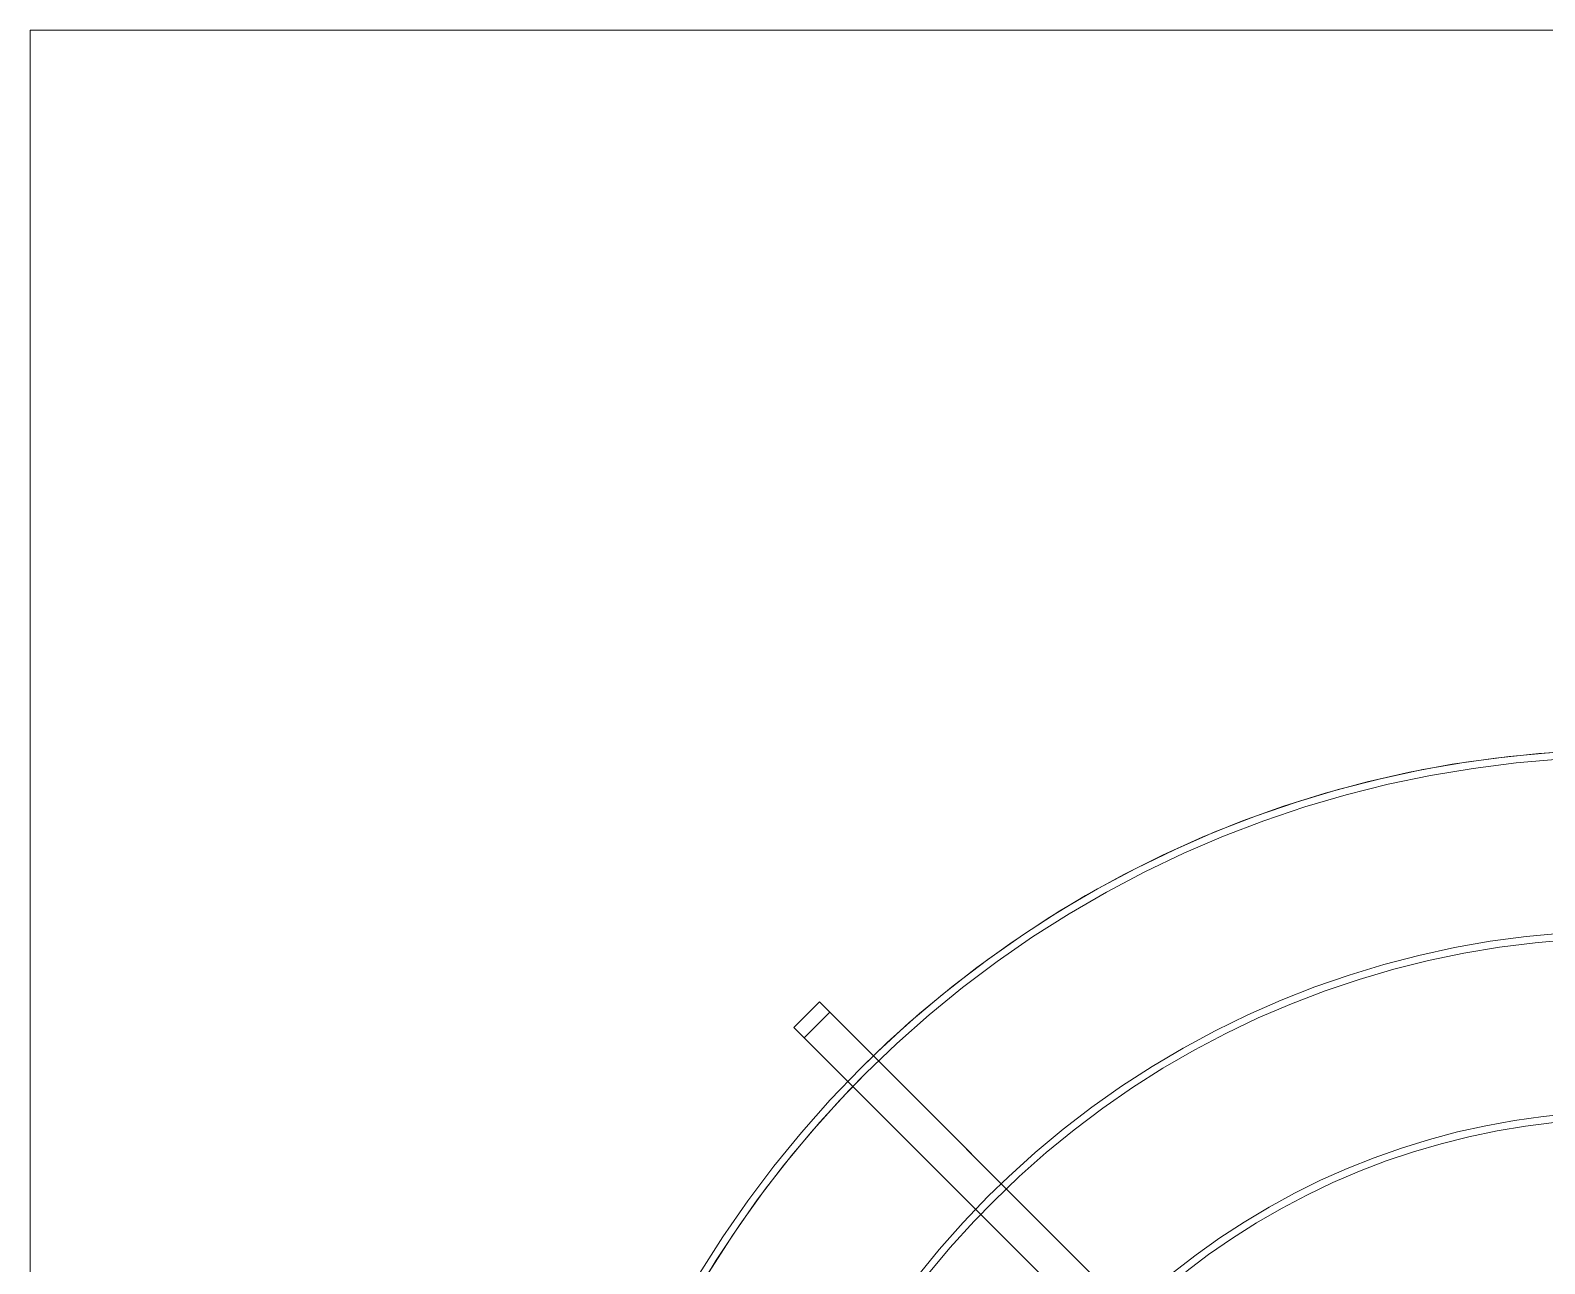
# Model space of a CAD drawing. Header units: millimetres. Extents: x -22227 to 20164, y 15335 to 61747.
# Drawn here: x -6715.9 to -6296.9, y 61405.8 to 61746.9 of the extents above; entities that cross this region are included whole.
import ezdxf

# ---------------------------------------------------------------- set-up
doc = ezdxf.new("R2010")
doc.units = ezdxf.units.MM
doc.layers.add('M-EQPM', color=7, linetype='Continuous', lineweight=5)

# ---------------------------------------------------------------- blocks, each defined once
blk = doc.blocks.new('DanNong_VRV - OD-A-1-1235631-MẶT BẰNG BỐ TRÍ THIẾT BỊ')
at = {"layer": 'M-EQPM'}
for p, q in [((-885, -311.78), (-885, 688.22)), ((-885, 688.22), (655, 688.22)), ((-885, 688.22), (655, 688.22)), ((-885, -311.78), (-885, 688.22)), ((-876.43, 688.22), (655, 688.22)), ((-858.88, 688.22), (-865.88, 688.22)), ((-858.88, 688.22), (-865.88, 688.22)), ((-858.88, 688.22), (-865.88, 688.22)), ((-858.88, 688.22), (-865.88, 688.22)), ((-857.88, 688.22), (-863.88, 688.22)), ((-857.88, 688.22), (-863.88, 688.22)), ((-846.87, 688.22), (616.87, 688.22)), ((-846.87, 688.22), (585, 688.22)), ((616.87, 688.22), (-846.87, 688.22)), ((616.87, 688.22), (-846.87, 688.22)), ((616.87, 688.22), (-846.87, 688.22)), ((616.87, 688.22), (-846.87, 688.22)), ((616.87, 688.22), (-846.87, 688.22)), ((616.87, 688.22), (-846.87, 688.22)), ((616.87, 688.22), (-846.87, 688.22)), ((616.87, 688.22), (-846.87, 688.22)), ((616.87, 688.22), (-846.87, 688.22)), ((616.87, 688.22), (-846.87, 688.22)), ((-688.5, 688.22), (515.5, 688.22)), ((-885, 645.22), (-885, 617.39)), ((-885, 645.22), (-885, 617.39)), ((-885, 633.52), (-885, 624.52)), ((-885, 633.52), (-885, 624.52)), ((-885, 626.52), (-885, 617.52)), ((-885, 626.52), (-885, 617.52)), ((-885, 616.52), (-885, 622.23)), ((-885, -273.58), (-885, 616.52)), ((-885, 38.44), (-885, 616.52)), ((-673.72, 412.38), (-666.65, 419.45)), ((-666.65, 419.45), (-673.72, 412.38)), ((-666.65, 419.45), (-474.32, 227.11)), ((-663.82, 416.62), (-666.65, 419.45)), ((-663.82, 416.62), (-670.9, 409.55)), ((-663.82, 416.62), (-670.9, 409.55)), ((-474.32, 227.11), (-663.82, 416.62)), ((-673.72, 412.38), (-670.9, 409.55)), ((-481.39, 220.04), (-673.72, 412.38)), ((-670.9, 409.55), (-481.39, 220.04))]:
    blk.add_line(p, q, dxfattribs=at)
at = {"layer": 'M-EQPM', "flags": 128}
for points in [[(-455.68, 488.93), (-467.7, 488.17), (-479.67, 486.92), (-491.59, 485.19), (-503.42, 482.99), (-515.16, 480.32), (-526.78, 477.18), (-538.27, 473.58), (-549.61, 469.52), (-560.77, 465.01), (-571.74, 460.06), (-582.51, 454.68), (-593.05, 448.87), (-603.36, 442.64), (-613.4, 436), (-623.17, 428.97), (-632.66, 421.55), (-641.83, 413.76), (-650.69, 405.61), (-655.34, 401.06)], [(-455.68, 488.93), (-467.7, 488.17), (-479.67, 486.92), (-491.59, 485.19), (-503.42, 482.99), (-515.16, 480.32), (-526.78, 477.18), (-538.27, 473.58), (-549.61, 469.52), (-560.77, 465.01), (-571.74, 460.06), (-582.51, 454.68), (-593.05, 448.87), (-603.36, 442.64), (-613.4, 436), (-623.17, 428.97), (-632.66, 421.55), (-641.83, 413.76), (-650.69, 405.61), (-655.34, 401.06)], [(-463.92, 488.46), (-475.91, 487.36), (-487.84, 485.79), (-499.71, 483.74), (-511.48, 481.21), (-523.14, 478.22), (-534.67, 474.76), (-546.06, 470.85), (-557.27, 466.48), (-568.31, 461.67), (-579.14, 456.42), (-589.76, 450.74), (-600.14, 444.64), (-610.27, 438.13), (-620.13, 431.22), (-629.7, 423.93), (-638.98, 416.25), (-647.94, 408.21), (-655.34, 401.06)], [(-653.92, 399.65), (-645.3, 407.93), (-636.35, 415.87), (-627.09, 423.44), (-617.54, 430.63), (-607.71, 437.44), (-597.61, 443.84), (-587.26, 449.84), (-576.68, 455.42), (-565.89, 460.57), (-554.9, 465.29), (-543.73, 469.56), (-532.4, 473.39), (-520.93, 476.75), (-509.32, 479.66), (-497.62, 482.1), (-485.82, 484.07), (-473.96, 485.56), (-462.04, 486.58)], [(-653.92, 399.65), (-645.3, 407.93), (-636.35, 415.87), (-627.09, 423.44), (-617.54, 430.63), (-607.71, 437.44), (-597.61, 443.84), (-587.26, 449.84), (-576.68, 455.42), (-565.89, 460.57), (-554.9, 465.29), (-543.73, 469.56), (-532.4, 473.39), (-520.93, 476.75), (-509.32, 479.66), (-497.62, 482.1), (-485.82, 484.07), (-473.96, 485.56), (-462.04, 486.58)], [(-653.92, 399.65), (-645.3, 407.93), (-636.35, 415.87), (-627.09, 423.44), (-617.54, 430.63), (-607.71, 437.44), (-597.61, 443.84), (-587.26, 449.84), (-576.68, 455.42), (-565.89, 460.57), (-554.9, 465.29), (-543.73, 469.56), (-532.4, 473.39), (-520.93, 476.75), (-509.32, 479.66), (-497.62, 482.1), (-485.82, 484.07), (-473.96, 485.56), (-462.04, 486.58)], [(-461.19, 438.53), (-471.18, 437.58), (-481.13, 436.23), (-491.02, 434.49), (-500.83, 432.35), (-510.54, 429.82), (-520.15, 426.91), (-529.63, 423.61), (-538.98, 419.94), (-548.17, 415.9), (-557.19, 411.49), (-566.02, 406.72), (-574.66, 401.61), (-583.09, 396.15), (-591.29, 390.37), (-599.26, 384.25), (-606.97, 377.83), (-614.42, 371.1), (-619.98, 365.71)], [(-618.57, 364.29), (-611.39, 371.19), (-603.94, 377.8), (-596.23, 384.1), (-588.27, 390.09), (-580.08, 395.76), (-571.67, 401.1), (-563.05, 406.09), (-554.25, 410.74), (-545.26, 415.03), (-536.11, 418.96), (-526.8, 422.52), (-517.37, 425.7), (-507.81, 428.5), (-498.15, 430.92), (-488.4, 432.96), (-478.58, 434.6), (-468.7, 435.84), (-458.77, 436.69)], [(-655.34, 401.06), (-663.68, 392.38), (-671.67, 383.37), (-679.29, 374.05), (-686.53, 364.43), (-693.38, 354.53), (-699.83, 344.37)], [(-655.34, 401.06), (-663.68, 392.38), (-671.67, 383.37), (-679.29, 374.05), (-686.53, 364.43), (-693.38, 354.53), (-699.83, 344.37)], [(-655.34, 401.06), (-663.68, 392.38), (-671.67, 383.37), (-679.29, 374.05), (-686.53, 364.43), (-693.38, 354.53), (-699.83, 344.37)], [(-701.41, 337.78), (-695.22, 348.01), (-688.63, 357.99), (-681.65, 367.7), (-674.28, 377.12), (-666.54, 386.23), (-658.44, 395.03), (-653.92, 399.65)], [(-701.41, 337.78), (-695.22, 348.01), (-688.63, 357.99), (-681.65, 367.7), (-674.28, 377.12), (-666.54, 386.23), (-658.44, 395.03), (-653.92, 399.65)], [(-697.2, 344.84), (-690.73, 354.9), (-683.87, 364.7), (-676.62, 374.21), (-668.99, 383.42), (-661, 392.32), (-653.92, 399.65)], [(-458.46, 388.59), (-466.46, 387.79), (-474.42, 386.67), (-482.33, 385.24), (-490.18, 383.49), (-497.95, 381.42), (-505.63, 379.05), (-513.21, 376.37), (-520.68, 373.4), (-528.02, 370.12), (-535.22, 366.56), (-542.28, 362.71), (-549.18, 358.58), (-555.91, 354.17), (-562.45, 349.51), (-568.81, 344.58)], [(-565.36, 344.77), (-559, 349.56), (-552.45, 354.09), (-545.73, 358.35), (-538.85, 362.34), (-531.81, 366.06), (-524.62, 369.49), (-517.31, 372.63), (-509.88, 375.47), (-502.33, 378.01), (-494.7, 380.26), (-486.98, 382.19), (-479.18, 383.81), (-471.33, 385.12), (-463.44, 386.12)], [(-619.98, 365.71), (-626.94, 358.47), (-633.6, 350.96), (-639.95, 343.18)], [(-636.95, 343.76), (-630.57, 351.41), (-623.89, 358.8), (-618.57, 364.29)]]:
    blk.add_lwpolyline(points, dxfattribs=at)
blk = doc.blocks.new('DanNong_VRV - OD-A-1-V165-MẶT BẰNG BỐ TRÍ THIẾT BỊ')
at = {"layer": 'M-EQPM'}
for p, q in [((-885, -311.78), (-885, 688.22)), ((-885, 688.22), (655, 688.22)), ((-885, 688.22), (655, 688.22)), ((-885, -311.78), (-885, 688.22)), ((-876.43, 688.22), (655, 688.22)), ((-858.88, 688.22), (-865.88, 688.22)), ((-858.88, 688.22), (-865.88, 688.22)), ((-858.88, 688.22), (-865.88, 688.22)), ((-858.88, 688.22), (-865.88, 688.22)), ((-857.88, 688.22), (-863.88, 688.22)), ((-857.88, 688.22), (-863.88, 688.22)), ((-846.87, 688.22), (616.87, 688.22)), ((-846.87, 688.22), (585, 688.22)), ((616.87, 688.22), (-846.87, 688.22)), ((616.87, 688.22), (-846.87, 688.22)), ((616.87, 688.22), (-846.87, 688.22)), ((616.87, 688.22), (-846.87, 688.22)), ((616.87, 688.22), (-846.87, 688.22)), ((616.87, 688.22), (-846.87, 688.22)), ((616.87, 688.22), (-846.87, 688.22)), ((616.87, 688.22), (-846.87, 688.22)), ((616.87, 688.22), (-846.87, 688.22)), ((616.87, 688.22), (-846.87, 688.22)), ((-688.5, 688.22), (515.5, 688.22)), ((-885, 645.22), (-885, 617.39)), ((-885, 645.22), (-885, 617.39)), ((-885, 633.52), (-885, 624.52)), ((-885, 633.52), (-885, 624.52)), ((-885, 626.52), (-885, 617.52)), ((-885, 626.52), (-885, 617.52)), ((-885, 616.52), (-885, 622.23)), ((-885, -273.58), (-885, 616.52)), ((-885, 38.44), (-885, 616.52)), ((-673.72, 412.38), (-666.65, 419.45)), ((-666.65, 419.45), (-673.72, 412.38)), ((-666.65, 419.45), (-474.32, 227.11)), ((-663.82, 416.62), (-666.65, 419.45)), ((-663.82, 416.62), (-670.9, 409.55)), ((-663.82, 416.62), (-670.9, 409.55)), ((-474.32, 227.11), (-663.82, 416.62)), ((-673.72, 412.38), (-670.9, 409.55)), ((-481.39, 220.04), (-673.72, 412.38)), ((-670.9, 409.55), (-481.39, 220.04))]:
    blk.add_line(p, q, dxfattribs=at)
at = {"layer": 'M-EQPM', "flags": 128}
for points in [[(-455.68, 488.93), (-467.7, 488.17), (-479.67, 486.92), (-491.59, 485.19), (-503.42, 482.99), (-515.16, 480.32), (-526.78, 477.18), (-538.27, 473.58), (-549.61, 469.52), (-560.77, 465.01), (-571.74, 460.06), (-582.51, 454.68), (-593.05, 448.87), (-603.36, 442.64), (-613.4, 436), (-623.17, 428.97), (-632.66, 421.55), (-641.83, 413.76), (-650.69, 405.61), (-655.34, 401.06)], [(-455.68, 488.93), (-467.7, 488.17), (-479.67, 486.92), (-491.59, 485.19), (-503.42, 482.99), (-515.16, 480.32), (-526.78, 477.18), (-538.27, 473.58), (-549.61, 469.52), (-560.77, 465.01), (-571.74, 460.06), (-582.51, 454.68), (-593.05, 448.87), (-603.36, 442.64), (-613.4, 436), (-623.17, 428.97), (-632.66, 421.55), (-641.83, 413.76), (-650.69, 405.61), (-655.34, 401.06)], [(-463.92, 488.46), (-475.91, 487.36), (-487.84, 485.79), (-499.71, 483.74), (-511.48, 481.21), (-523.14, 478.22), (-534.67, 474.76), (-546.06, 470.85), (-557.27, 466.48), (-568.31, 461.67), (-579.14, 456.42), (-589.76, 450.74), (-600.14, 444.64), (-610.27, 438.13), (-620.13, 431.22), (-629.7, 423.93), (-638.98, 416.25), (-647.94, 408.21), (-655.34, 401.06)], [(-653.92, 399.65), (-645.3, 407.93), (-636.35, 415.87), (-627.09, 423.44), (-617.54, 430.63), (-607.71, 437.44), (-597.61, 443.84), (-587.26, 449.84), (-576.68, 455.42), (-565.89, 460.57), (-554.9, 465.29), (-543.73, 469.56), (-532.4, 473.39), (-520.93, 476.75), (-509.32, 479.66), (-497.62, 482.1), (-485.82, 484.07), (-473.96, 485.56), (-462.04, 486.58)], [(-653.92, 399.65), (-645.3, 407.93), (-636.35, 415.87), (-627.09, 423.44), (-617.54, 430.63), (-607.71, 437.44), (-597.61, 443.84), (-587.26, 449.84), (-576.68, 455.42), (-565.89, 460.57), (-554.9, 465.29), (-543.73, 469.56), (-532.4, 473.39), (-520.93, 476.75), (-509.32, 479.66), (-497.62, 482.1), (-485.82, 484.07), (-473.96, 485.56), (-462.04, 486.58)], [(-653.92, 399.65), (-645.3, 407.93), (-636.35, 415.87), (-627.09, 423.44), (-617.54, 430.63), (-607.71, 437.44), (-597.61, 443.84), (-587.26, 449.84), (-576.68, 455.42), (-565.89, 460.57), (-554.9, 465.29), (-543.73, 469.56), (-532.4, 473.39), (-520.93, 476.75), (-509.32, 479.66), (-497.62, 482.1), (-485.82, 484.07), (-473.96, 485.56), (-462.04, 486.58)], [(-461.19, 438.53), (-471.18, 437.58), (-481.13, 436.23), (-491.02, 434.49), (-500.83, 432.35), (-510.54, 429.82), (-520.15, 426.91), (-529.63, 423.61), (-538.98, 419.94), (-548.17, 415.9), (-557.19, 411.49), (-566.02, 406.72), (-574.66, 401.61), (-583.09, 396.15), (-591.29, 390.37), (-599.26, 384.25), (-606.97, 377.83), (-614.42, 371.1), (-619.98, 365.71)], [(-618.57, 364.29), (-611.39, 371.19), (-603.94, 377.8), (-596.23, 384.1), (-588.27, 390.09), (-580.08, 395.76), (-571.67, 401.1), (-563.05, 406.09), (-554.25, 410.74), (-545.26, 415.03), (-536.11, 418.96), (-526.8, 422.52), (-517.37, 425.7), (-507.81, 428.5), (-498.15, 430.92), (-488.4, 432.96), (-478.58, 434.6), (-468.7, 435.84), (-458.77, 436.69)], [(-655.34, 401.06), (-663.68, 392.38), (-671.67, 383.37), (-679.29, 374.05), (-686.53, 364.43), (-693.38, 354.53), (-699.83, 344.37)], [(-655.34, 401.06), (-663.68, 392.38), (-671.67, 383.37), (-679.29, 374.05), (-686.53, 364.43), (-693.38, 354.53), (-699.83, 344.37)], [(-655.34, 401.06), (-663.68, 392.38), (-671.67, 383.37), (-679.29, 374.05), (-686.53, 364.43), (-693.38, 354.53), (-699.83, 344.37)], [(-701.41, 337.78), (-695.22, 348.01), (-688.63, 357.99), (-681.65, 367.7), (-674.28, 377.12), (-666.54, 386.23), (-658.44, 395.03), (-653.92, 399.65)], [(-701.41, 337.78), (-695.22, 348.01), (-688.63, 357.99), (-681.65, 367.7), (-674.28, 377.12), (-666.54, 386.23), (-658.44, 395.03), (-653.92, 399.65)], [(-697.2, 344.84), (-690.73, 354.9), (-683.87, 364.7), (-676.62, 374.21), (-668.99, 383.42), (-661, 392.32), (-653.92, 399.65)], [(-458.46, 388.59), (-466.46, 387.79), (-474.42, 386.67), (-482.33, 385.24), (-490.18, 383.49), (-497.95, 381.42), (-505.63, 379.05), (-513.21, 376.37), (-520.68, 373.4), (-528.02, 370.12), (-535.22, 366.56), (-542.28, 362.71), (-549.18, 358.58), (-555.91, 354.17), (-562.45, 349.51), (-568.81, 344.58)], [(-565.36, 344.77), (-559, 349.56), (-552.45, 354.09), (-545.73, 358.35), (-538.85, 362.34), (-531.81, 366.06), (-524.62, 369.49), (-517.31, 372.63), (-509.88, 375.47), (-502.33, 378.01), (-494.7, 380.26), (-486.98, 382.19), (-479.18, 383.81), (-471.33, 385.12), (-463.44, 386.12)], [(-619.98, 365.71), (-626.94, 358.47), (-633.6, 350.96), (-639.95, 343.18)], [(-636.95, 343.76), (-630.57, 351.41), (-623.89, 358.8), (-618.57, 364.29)]]:
    blk.add_lwpolyline(points, dxfattribs=at)
blk = doc.blocks.new('DanNong_VRV - OD-A-1-V174-MẶT BẰNG BỐ TRÍ THIẾT BỊ')
at = {"layer": 'M-EQPM'}
for p, q in [((-885, -311.78), (-885, 688.22)), ((-885, 688.22), (655, 688.22)), ((-885, 688.22), (655, 688.22)), ((-885, -311.78), (-885, 688.22)), ((-885, -311.78), (-885, 688.22)), ((-885, 688.22), (655, 688.22)), ((-885, 688.22), (655, 688.22)), ((-885, -311.78), (-885, 688.22)), ((-876.43, 688.22), (655, 688.22)), ((-876.43, 688.22), (655, 688.22)), ((-858.88, 688.22), (-865.88, 688.22)), ((-858.88, 688.22), (-865.88, 688.22)), ((-858.88, 688.22), (-865.88, 688.22)), ((-858.88, 688.22), (-865.88, 688.22)), ((-858.88, 688.22), (-865.88, 688.22)), ((-858.88, 688.22), (-865.88, 688.22)), ((-858.88, 688.22), (-865.88, 688.22)), ((-858.88, 688.22), (-865.88, 688.22)), ((-857.88, 688.22), (-863.88, 688.22)), ((-857.88, 688.22), (-863.88, 688.22)), ((-857.88, 688.22), (-863.88, 688.22)), ((-857.88, 688.22), (-863.88, 688.22)), ((-846.87, 688.22), (616.87, 688.22)), ((-846.87, 688.22), (585, 688.22)), ((616.87, 688.22), (-846.87, 688.22)), ((616.87, 688.22), (-846.87, 688.22)), ((616.87, 688.22), (-846.87, 688.22)), ((616.87, 688.22), (-846.87, 688.22)), ((616.87, 688.22), (-846.87, 688.22)), ((616.87, 688.22), (-846.87, 688.22)), ((616.87, 688.22), (-846.87, 688.22)), ((616.87, 688.22), (-846.87, 688.22)), ((616.87, 688.22), (-846.87, 688.22)), ((616.87, 688.22), (-846.87, 688.22)), ((-846.87, 688.22), (616.87, 688.22)), ((-846.87, 688.22), (585, 688.22)), ((616.87, 688.22), (-846.87, 688.22)), ((616.87, 688.22), (-846.87, 688.22)), ((616.87, 688.22), (-846.87, 688.22)), ((616.87, 688.22), (-846.87, 688.22)), ((616.87, 688.22), (-846.87, 688.22)), ((616.87, 688.22), (-846.87, 688.22)), ((616.87, 688.22), (-846.87, 688.22)), ((616.87, 688.22), (-846.87, 688.22)), ((616.87, 688.22), (-846.87, 688.22)), ((616.87, 688.22), (-846.87, 688.22)), ((-688.5, 688.22), (515.5, 688.22)), ((-688.5, 688.22), (515.5, 688.22)), ((-885, 645.22), (-885, 617.39)), ((-885, 645.22), (-885, 617.39)), ((-885, 645.22), (-885, 617.39)), ((-885, 645.22), (-885, 617.39)), ((-885, 633.52), (-885, 624.52)), ((-885, 633.52), (-885, 624.52)), ((-885, 633.52), (-885, 624.52)), ((-885, 633.52), (-885, 624.52)), ((-885, 626.52), (-885, 617.52)), ((-885, 626.52), (-885, 617.52)), ((-885, 626.52), (-885, 617.52)), ((-885, 626.52), (-885, 617.52)), ((-885, 616.52), (-885, 622.23)), ((-885, 616.52), (-885, 622.23)), ((-885, -273.58), (-885, 616.52)), ((-885, 38.44), (-885, 616.52)), ((-885, -273.58), (-885, 616.52)), ((-885, 38.44), (-885, 616.52)), ((-673.72, 412.38), (-666.65, 419.45)), ((-666.65, 419.45), (-673.72, 412.38)), ((-673.72, 412.38), (-666.65, 419.45)), ((-666.65, 419.45), (-673.72, 412.38)), ((-666.65, 419.45), (-474.32, 227.11)), ((-663.82, 416.62), (-666.65, 419.45)), ((-666.65, 419.45), (-474.32, 227.11)), ((-663.82, 416.62), (-666.65, 419.45)), ((-663.82, 416.62), (-670.9, 409.55)), ((-663.82, 416.62), (-670.9, 409.55)), ((-663.82, 416.62), (-670.9, 409.55)), ((-663.82, 416.62), (-670.9, 409.55)), ((-474.32, 227.11), (-663.82, 416.62)), ((-474.32, 227.11), (-663.82, 416.62)), ((-673.72, 412.38), (-670.9, 409.55)), ((-481.39, 220.04), (-673.72, 412.38)), ((-673.72, 412.38), (-670.9, 409.55)), ((-481.39, 220.04), (-673.72, 412.38)), ((-670.9, 409.55), (-481.39, 220.04)), ((-670.9, 409.55), (-481.39, 220.04))]:
    blk.add_line(p, q, dxfattribs=at)
at = {"layer": 'M-EQPM', "flags": 128}
for points in [[(-455.68, 488.93), (-467.7, 488.17), (-479.67, 486.92), (-491.59, 485.19), (-503.42, 482.99), (-515.16, 480.32), (-526.78, 477.18), (-538.27, 473.58), (-549.61, 469.52), (-560.77, 465.01), (-571.74, 460.06), (-582.51, 454.68), (-593.05, 448.87), (-603.36, 442.64), (-613.4, 436), (-623.17, 428.97), (-632.66, 421.55), (-641.83, 413.76), (-650.69, 405.61), (-655.34, 401.06)], [(-455.68, 488.93), (-467.7, 488.17), (-479.67, 486.92), (-491.59, 485.19), (-503.42, 482.99), (-515.16, 480.32), (-526.78, 477.18), (-538.27, 473.58), (-549.61, 469.52), (-560.77, 465.01), (-571.74, 460.06), (-582.51, 454.68), (-593.05, 448.87), (-603.36, 442.64), (-613.4, 436), (-623.17, 428.97), (-632.66, 421.55), (-641.83, 413.76), (-650.69, 405.61), (-655.34, 401.06)], [(-455.68, 488.93), (-467.7, 488.17), (-479.67, 486.92), (-491.59, 485.19), (-503.42, 482.99), (-515.16, 480.32), (-526.78, 477.18), (-538.27, 473.58), (-549.61, 469.52), (-560.77, 465.01), (-571.74, 460.06), (-582.51, 454.68), (-593.05, 448.87), (-603.36, 442.64), (-613.4, 436), (-623.17, 428.97), (-632.66, 421.55), (-641.83, 413.76), (-650.69, 405.61), (-655.34, 401.06)], [(-455.68, 488.93), (-467.7, 488.17), (-479.67, 486.92), (-491.59, 485.19), (-503.42, 482.99), (-515.16, 480.32), (-526.78, 477.18), (-538.27, 473.58), (-549.61, 469.52), (-560.77, 465.01), (-571.74, 460.06), (-582.51, 454.68), (-593.05, 448.87), (-603.36, 442.64), (-613.4, 436), (-623.17, 428.97), (-632.66, 421.55), (-641.83, 413.76), (-650.69, 405.61), (-655.34, 401.06)], [(-463.92, 488.46), (-475.91, 487.36), (-487.84, 485.79), (-499.71, 483.74), (-511.48, 481.21), (-523.14, 478.22), (-534.67, 474.76), (-546.06, 470.85), (-557.27, 466.48), (-568.31, 461.67), (-579.14, 456.42), (-589.76, 450.74), (-600.14, 444.64), (-610.27, 438.13), (-620.13, 431.22), (-629.7, 423.93), (-638.98, 416.25), (-647.94, 408.21), (-655.34, 401.06)], [(-463.92, 488.46), (-475.91, 487.36), (-487.84, 485.79), (-499.71, 483.74), (-511.48, 481.21), (-523.14, 478.22), (-534.67, 474.76), (-546.06, 470.85), (-557.27, 466.48), (-568.31, 461.67), (-579.14, 456.42), (-589.76, 450.74), (-600.14, 444.64), (-610.27, 438.13), (-620.13, 431.22), (-629.7, 423.93), (-638.98, 416.25), (-647.94, 408.21), (-655.34, 401.06)], [(-653.92, 399.65), (-645.3, 407.93), (-636.35, 415.87), (-627.09, 423.44), (-617.54, 430.63), (-607.71, 437.44), (-597.61, 443.84), (-587.26, 449.84), (-576.68, 455.42), (-565.89, 460.57), (-554.9, 465.29), (-543.73, 469.56), (-532.4, 473.39), (-520.93, 476.75), (-509.32, 479.66), (-497.62, 482.1), (-485.82, 484.07), (-473.96, 485.56), (-462.04, 486.58)], [(-653.92, 399.65), (-645.3, 407.93), (-636.35, 415.87), (-627.09, 423.44), (-617.54, 430.63), (-607.71, 437.44), (-597.61, 443.84), (-587.26, 449.84), (-576.68, 455.42), (-565.89, 460.57), (-554.9, 465.29), (-543.73, 469.56), (-532.4, 473.39), (-520.93, 476.75), (-509.32, 479.66), (-497.62, 482.1), (-485.82, 484.07), (-473.96, 485.56), (-462.04, 486.58)], [(-653.92, 399.65), (-645.3, 407.93), (-636.35, 415.87), (-627.09, 423.44), (-617.54, 430.63), (-607.71, 437.44), (-597.61, 443.84), (-587.26, 449.84), (-576.68, 455.42), (-565.89, 460.57), (-554.9, 465.29), (-543.73, 469.56), (-532.4, 473.39), (-520.93, 476.75), (-509.32, 479.66), (-497.62, 482.1), (-485.82, 484.07), (-473.96, 485.56), (-462.04, 486.58)], [(-653.92, 399.65), (-645.3, 407.93), (-636.35, 415.87), (-627.09, 423.44), (-617.54, 430.63), (-607.71, 437.44), (-597.61, 443.84), (-587.26, 449.84), (-576.68, 455.42), (-565.89, 460.57), (-554.9, 465.29), (-543.73, 469.56), (-532.4, 473.39), (-520.93, 476.75), (-509.32, 479.66), (-497.62, 482.1), (-485.82, 484.07), (-473.96, 485.56), (-462.04, 486.58)], [(-653.92, 399.65), (-645.3, 407.93), (-636.35, 415.87), (-627.09, 423.44), (-617.54, 430.63), (-607.71, 437.44), (-597.61, 443.84), (-587.26, 449.84), (-576.68, 455.42), (-565.89, 460.57), (-554.9, 465.29), (-543.73, 469.56), (-532.4, 473.39), (-520.93, 476.75), (-509.32, 479.66), (-497.62, 482.1), (-485.82, 484.07), (-473.96, 485.56), (-462.04, 486.58)], [(-653.92, 399.65), (-645.3, 407.93), (-636.35, 415.87), (-627.09, 423.44), (-617.54, 430.63), (-607.71, 437.44), (-597.61, 443.84), (-587.26, 449.84), (-576.68, 455.42), (-565.89, 460.57), (-554.9, 465.29), (-543.73, 469.56), (-532.4, 473.39), (-520.93, 476.75), (-509.32, 479.66), (-497.62, 482.1), (-485.82, 484.07), (-473.96, 485.56), (-462.04, 486.58)], [(-461.19, 438.53), (-471.18, 437.58), (-481.13, 436.23), (-491.02, 434.49), (-500.83, 432.35), (-510.54, 429.82), (-520.15, 426.91), (-529.63, 423.61), (-538.98, 419.94), (-548.17, 415.9), (-557.19, 411.49), (-566.02, 406.72), (-574.66, 401.61), (-583.09, 396.15), (-591.29, 390.37), (-599.26, 384.25), (-606.97, 377.83), (-614.42, 371.1), (-619.98, 365.71)], [(-461.19, 438.53), (-471.18, 437.58), (-481.13, 436.23), (-491.02, 434.49), (-500.83, 432.35), (-510.54, 429.82), (-520.15, 426.91), (-529.63, 423.61), (-538.98, 419.94), (-548.17, 415.9), (-557.19, 411.49), (-566.02, 406.72), (-574.66, 401.61), (-583.09, 396.15), (-591.29, 390.37), (-599.26, 384.25), (-606.97, 377.83), (-614.42, 371.1), (-619.98, 365.71)], [(-618.57, 364.29), (-611.39, 371.19), (-603.94, 377.8), (-596.23, 384.1), (-588.27, 390.09), (-580.08, 395.76), (-571.67, 401.1), (-563.05, 406.09), (-554.25, 410.74), (-545.26, 415.03), (-536.11, 418.96), (-526.8, 422.52), (-517.37, 425.7), (-507.81, 428.5), (-498.15, 430.92), (-488.4, 432.96), (-478.58, 434.6), (-468.7, 435.84), (-458.77, 436.69)], [(-618.57, 364.29), (-611.39, 371.19), (-603.94, 377.8), (-596.23, 384.1), (-588.27, 390.09), (-580.08, 395.76), (-571.67, 401.1), (-563.05, 406.09), (-554.25, 410.74), (-545.26, 415.03), (-536.11, 418.96), (-526.8, 422.52), (-517.37, 425.7), (-507.81, 428.5), (-498.15, 430.92), (-488.4, 432.96), (-478.58, 434.6), (-468.7, 435.84), (-458.77, 436.69)], [(-655.34, 401.06), (-663.68, 392.38), (-671.67, 383.37), (-679.29, 374.05), (-686.53, 364.43), (-693.38, 354.53), (-699.83, 344.37)], [(-655.34, 401.06), (-663.68, 392.38), (-671.67, 383.37), (-679.29, 374.05), (-686.53, 364.43), (-693.38, 354.53), (-699.83, 344.37)], [(-655.34, 401.06), (-663.68, 392.38), (-671.67, 383.37), (-679.29, 374.05), (-686.53, 364.43), (-693.38, 354.53), (-699.83, 344.37)], [(-655.34, 401.06), (-663.68, 392.38), (-671.67, 383.37), (-679.29, 374.05), (-686.53, 364.43), (-693.38, 354.53), (-699.83, 344.37)], [(-655.34, 401.06), (-663.68, 392.38), (-671.67, 383.37), (-679.29, 374.05), (-686.53, 364.43), (-693.38, 354.53), (-699.83, 344.37)], [(-655.34, 401.06), (-663.68, 392.38), (-671.67, 383.37), (-679.29, 374.05), (-686.53, 364.43), (-693.38, 354.53), (-699.83, 344.37)], [(-701.41, 337.78), (-695.22, 348.01), (-688.63, 357.99), (-681.65, 367.7), (-674.28, 377.12), (-666.54, 386.23), (-658.44, 395.03), (-653.92, 399.65)], [(-701.41, 337.78), (-695.22, 348.01), (-688.63, 357.99), (-681.65, 367.7), (-674.28, 377.12), (-666.54, 386.23), (-658.44, 395.03), (-653.92, 399.65)], [(-701.41, 337.78), (-695.22, 348.01), (-688.63, 357.99), (-681.65, 367.7), (-674.28, 377.12), (-666.54, 386.23), (-658.44, 395.03), (-653.92, 399.65)], [(-701.41, 337.78), (-695.22, 348.01), (-688.63, 357.99), (-681.65, 367.7), (-674.28, 377.12), (-666.54, 386.23), (-658.44, 395.03), (-653.92, 399.65)], [(-697.2, 344.84), (-690.73, 354.9), (-683.87, 364.7), (-676.62, 374.21), (-668.99, 383.42), (-661, 392.32), (-653.92, 399.65)], [(-697.2, 344.84), (-690.73, 354.9), (-683.87, 364.7), (-676.62, 374.21), (-668.99, 383.42), (-661, 392.32), (-653.92, 399.65)], [(-458.46, 388.59), (-466.46, 387.79), (-474.42, 386.67), (-482.33, 385.24), (-490.18, 383.49), (-497.95, 381.42), (-505.63, 379.05), (-513.21, 376.37), (-520.68, 373.4), (-528.02, 370.12), (-535.22, 366.56), (-542.28, 362.71), (-549.18, 358.58), (-555.91, 354.17), (-562.45, 349.51), (-568.81, 344.58)], [(-458.46, 388.59), (-466.46, 387.79), (-474.42, 386.67), (-482.33, 385.24), (-490.18, 383.49), (-497.95, 381.42), (-505.63, 379.05), (-513.21, 376.37), (-520.68, 373.4), (-528.02, 370.12), (-535.22, 366.56), (-542.28, 362.71), (-549.18, 358.58), (-555.91, 354.17), (-562.45, 349.51), (-568.81, 344.58)], [(-565.36, 344.77), (-559, 349.56), (-552.45, 354.09), (-545.73, 358.35), (-538.85, 362.34), (-531.81, 366.06), (-524.62, 369.49), (-517.31, 372.63), (-509.88, 375.47), (-502.33, 378.01), (-494.7, 380.26), (-486.98, 382.19), (-479.18, 383.81), (-471.33, 385.12), (-463.44, 386.12)], [(-565.36, 344.77), (-559, 349.56), (-552.45, 354.09), (-545.73, 358.35), (-538.85, 362.34), (-531.81, 366.06), (-524.62, 369.49), (-517.31, 372.63), (-509.88, 375.47), (-502.33, 378.01), (-494.7, 380.26), (-486.98, 382.19), (-479.18, 383.81), (-471.33, 385.12), (-463.44, 386.12)], [(-619.98, 365.71), (-626.94, 358.47), (-633.6, 350.96), (-639.95, 343.18)], [(-619.98, 365.71), (-626.94, 358.47), (-633.6, 350.96), (-639.95, 343.18)], [(-636.95, 343.76), (-630.57, 351.41), (-623.89, 358.8), (-618.57, 364.29)], [(-636.95, 343.76), (-630.57, 351.41), (-623.89, 358.8), (-618.57, 364.29)]]:
    blk.add_lwpolyline(points, dxfattribs=at)
blk = doc.blocks.new('DanNong_VRV - OD-A-1-V179-MẶT BẰNG BỐ TRÍ THIẾT BỊ')
at = {"layer": 'M-EQPM'}
for p, q in [((-885, -311.78), (-885, 688.22)), ((-885, 688.22), (655, 688.22)), ((-885, 688.22), (655, 688.22)), ((-885, -311.78), (-885, 688.22)), ((-885, -311.78), (-885, 688.22)), ((-885, 688.22), (655, 688.22)), ((-885, 688.22), (655, 688.22)), ((-885, -311.78), (-885, 688.22)), ((-876.43, 688.22), (655, 688.22)), ((-876.43, 688.22), (655, 688.22)), ((-858.88, 688.22), (-865.88, 688.22)), ((-858.88, 688.22), (-865.88, 688.22)), ((-858.88, 688.22), (-865.88, 688.22)), ((-858.88, 688.22), (-865.88, 688.22)), ((-858.88, 688.22), (-865.88, 688.22)), ((-858.88, 688.22), (-865.88, 688.22)), ((-858.88, 688.22), (-865.88, 688.22)), ((-858.88, 688.22), (-865.88, 688.22)), ((-857.88, 688.22), (-863.88, 688.22)), ((-857.88, 688.22), (-863.88, 688.22)), ((-857.88, 688.22), (-863.88, 688.22)), ((-857.88, 688.22), (-863.88, 688.22)), ((-846.87, 688.22), (616.87, 688.22)), ((-846.87, 688.22), (585, 688.22)), ((616.87, 688.22), (-846.87, 688.22)), ((616.87, 688.22), (-846.87, 688.22)), ((616.87, 688.22), (-846.87, 688.22)), ((616.87, 688.22), (-846.87, 688.22)), ((616.87, 688.22), (-846.87, 688.22)), ((616.87, 688.22), (-846.87, 688.22)), ((616.87, 688.22), (-846.87, 688.22)), ((616.87, 688.22), (-846.87, 688.22)), ((616.87, 688.22), (-846.87, 688.22)), ((616.87, 688.22), (-846.87, 688.22)), ((-846.87, 688.22), (616.87, 688.22)), ((-846.87, 688.22), (585, 688.22)), ((616.87, 688.22), (-846.87, 688.22)), ((616.87, 688.22), (-846.87, 688.22)), ((616.87, 688.22), (-846.87, 688.22)), ((616.87, 688.22), (-846.87, 688.22)), ((616.87, 688.22), (-846.87, 688.22)), ((616.87, 688.22), (-846.87, 688.22)), ((616.87, 688.22), (-846.87, 688.22)), ((616.87, 688.22), (-846.87, 688.22)), ((616.87, 688.22), (-846.87, 688.22)), ((616.87, 688.22), (-846.87, 688.22)), ((-688.5, 688.22), (515.5, 688.22)), ((-688.5, 688.22), (515.5, 688.22)), ((-885, 645.22), (-885, 617.39)), ((-885, 645.22), (-885, 617.39)), ((-885, 645.22), (-885, 617.39)), ((-885, 645.22), (-885, 617.39)), ((-885, 633.52), (-885, 624.52)), ((-885, 633.52), (-885, 624.52)), ((-885, 633.52), (-885, 624.52)), ((-885, 633.52), (-885, 624.52)), ((-885, 626.52), (-885, 617.52)), ((-885, 626.52), (-885, 617.52)), ((-885, 626.52), (-885, 617.52)), ((-885, 626.52), (-885, 617.52)), ((-885, 616.52), (-885, 622.23)), ((-885, 616.52), (-885, 622.23)), ((-885, -273.58), (-885, 616.52)), ((-885, 38.44), (-885, 616.52)), ((-885, -273.58), (-885, 616.52)), ((-885, 38.44), (-885, 616.52)), ((-673.72, 412.38), (-666.65, 419.45)), ((-666.65, 419.45), (-673.72, 412.38)), ((-673.72, 412.38), (-666.65, 419.45)), ((-666.65, 419.45), (-673.72, 412.38)), ((-666.65, 419.45), (-474.32, 227.11)), ((-663.82, 416.62), (-666.65, 419.45)), ((-666.65, 419.45), (-474.32, 227.11)), ((-663.82, 416.62), (-666.65, 419.45)), ((-663.82, 416.62), (-670.9, 409.55)), ((-663.82, 416.62), (-670.9, 409.55)), ((-663.82, 416.62), (-670.9, 409.55)), ((-663.82, 416.62), (-670.9, 409.55)), ((-474.32, 227.11), (-663.82, 416.62)), ((-474.32, 227.11), (-663.82, 416.62)), ((-673.72, 412.38), (-670.9, 409.55)), ((-481.39, 220.04), (-673.72, 412.38)), ((-673.72, 412.38), (-670.9, 409.55)), ((-481.39, 220.04), (-673.72, 412.38)), ((-670.9, 409.55), (-481.39, 220.04)), ((-670.9, 409.55), (-481.39, 220.04))]:
    blk.add_line(p, q, dxfattribs=at)
at = {"layer": 'M-EQPM', "flags": 128}
for points in [[(-455.68, 488.93), (-467.7, 488.17), (-479.67, 486.92), (-491.59, 485.19), (-503.42, 482.99), (-515.16, 480.32), (-526.78, 477.18), (-538.27, 473.58), (-549.61, 469.52), (-560.77, 465.01), (-571.74, 460.06), (-582.51, 454.68), (-593.05, 448.87), (-603.36, 442.64), (-613.4, 436), (-623.17, 428.97), (-632.66, 421.55), (-641.83, 413.76), (-650.69, 405.61), (-655.34, 401.06)], [(-455.68, 488.93), (-467.7, 488.17), (-479.67, 486.92), (-491.59, 485.19), (-503.42, 482.99), (-515.16, 480.32), (-526.78, 477.18), (-538.27, 473.58), (-549.61, 469.52), (-560.77, 465.01), (-571.74, 460.06), (-582.51, 454.68), (-593.05, 448.87), (-603.36, 442.64), (-613.4, 436), (-623.17, 428.97), (-632.66, 421.55), (-641.83, 413.76), (-650.69, 405.61), (-655.34, 401.06)], [(-455.68, 488.93), (-467.7, 488.17), (-479.67, 486.92), (-491.59, 485.19), (-503.42, 482.99), (-515.16, 480.32), (-526.78, 477.18), (-538.27, 473.58), (-549.61, 469.52), (-560.77, 465.01), (-571.74, 460.06), (-582.51, 454.68), (-593.05, 448.87), (-603.36, 442.64), (-613.4, 436), (-623.17, 428.97), (-632.66, 421.55), (-641.83, 413.76), (-650.69, 405.61), (-655.34, 401.06)], [(-455.68, 488.93), (-467.7, 488.17), (-479.67, 486.92), (-491.59, 485.19), (-503.42, 482.99), (-515.16, 480.32), (-526.78, 477.18), (-538.27, 473.58), (-549.61, 469.52), (-560.77, 465.01), (-571.74, 460.06), (-582.51, 454.68), (-593.05, 448.87), (-603.36, 442.64), (-613.4, 436), (-623.17, 428.97), (-632.66, 421.55), (-641.83, 413.76), (-650.69, 405.61), (-655.34, 401.06)], [(-463.92, 488.46), (-475.91, 487.36), (-487.84, 485.79), (-499.71, 483.74), (-511.48, 481.21), (-523.14, 478.22), (-534.67, 474.76), (-546.06, 470.85), (-557.27, 466.48), (-568.31, 461.67), (-579.14, 456.42), (-589.76, 450.74), (-600.14, 444.64), (-610.27, 438.13), (-620.13, 431.22), (-629.7, 423.93), (-638.98, 416.25), (-647.94, 408.21), (-655.34, 401.06)], [(-463.92, 488.46), (-475.91, 487.36), (-487.84, 485.79), (-499.71, 483.74), (-511.48, 481.21), (-523.14, 478.22), (-534.67, 474.76), (-546.06, 470.85), (-557.27, 466.48), (-568.31, 461.67), (-579.14, 456.42), (-589.76, 450.74), (-600.14, 444.64), (-610.27, 438.13), (-620.13, 431.22), (-629.7, 423.93), (-638.98, 416.25), (-647.94, 408.21), (-655.34, 401.06)], [(-653.92, 399.65), (-645.3, 407.93), (-636.35, 415.87), (-627.09, 423.44), (-617.54, 430.63), (-607.71, 437.44), (-597.61, 443.84), (-587.26, 449.84), (-576.68, 455.42), (-565.89, 460.57), (-554.9, 465.29), (-543.73, 469.56), (-532.4, 473.39), (-520.93, 476.75), (-509.32, 479.66), (-497.62, 482.1), (-485.82, 484.07), (-473.96, 485.56), (-462.04, 486.58)], [(-653.92, 399.65), (-645.3, 407.93), (-636.35, 415.87), (-627.09, 423.44), (-617.54, 430.63), (-607.71, 437.44), (-597.61, 443.84), (-587.26, 449.84), (-576.68, 455.42), (-565.89, 460.57), (-554.9, 465.29), (-543.73, 469.56), (-532.4, 473.39), (-520.93, 476.75), (-509.32, 479.66), (-497.62, 482.1), (-485.82, 484.07), (-473.96, 485.56), (-462.04, 486.58)], [(-653.92, 399.65), (-645.3, 407.93), (-636.35, 415.87), (-627.09, 423.44), (-617.54, 430.63), (-607.71, 437.44), (-597.61, 443.84), (-587.26, 449.84), (-576.68, 455.42), (-565.89, 460.57), (-554.9, 465.29), (-543.73, 469.56), (-532.4, 473.39), (-520.93, 476.75), (-509.32, 479.66), (-497.62, 482.1), (-485.82, 484.07), (-473.96, 485.56), (-462.04, 486.58)], [(-653.92, 399.65), (-645.3, 407.93), (-636.35, 415.87), (-627.09, 423.44), (-617.54, 430.63), (-607.71, 437.44), (-597.61, 443.84), (-587.26, 449.84), (-576.68, 455.42), (-565.89, 460.57), (-554.9, 465.29), (-543.73, 469.56), (-532.4, 473.39), (-520.93, 476.75), (-509.32, 479.66), (-497.62, 482.1), (-485.82, 484.07), (-473.96, 485.56), (-462.04, 486.58)], [(-653.92, 399.65), (-645.3, 407.93), (-636.35, 415.87), (-627.09, 423.44), (-617.54, 430.63), (-607.71, 437.44), (-597.61, 443.84), (-587.26, 449.84), (-576.68, 455.42), (-565.89, 460.57), (-554.9, 465.29), (-543.73, 469.56), (-532.4, 473.39), (-520.93, 476.75), (-509.32, 479.66), (-497.62, 482.1), (-485.82, 484.07), (-473.96, 485.56), (-462.04, 486.58)], [(-653.92, 399.65), (-645.3, 407.93), (-636.35, 415.87), (-627.09, 423.44), (-617.54, 430.63), (-607.71, 437.44), (-597.61, 443.84), (-587.26, 449.84), (-576.68, 455.42), (-565.89, 460.57), (-554.9, 465.29), (-543.73, 469.56), (-532.4, 473.39), (-520.93, 476.75), (-509.32, 479.66), (-497.62, 482.1), (-485.82, 484.07), (-473.96, 485.56), (-462.04, 486.58)], [(-461.19, 438.53), (-471.18, 437.58), (-481.13, 436.23), (-491.02, 434.49), (-500.83, 432.35), (-510.54, 429.82), (-520.15, 426.91), (-529.63, 423.61), (-538.98, 419.94), (-548.17, 415.9), (-557.19, 411.49), (-566.02, 406.72), (-574.66, 401.61), (-583.09, 396.15), (-591.29, 390.37), (-599.26, 384.25), (-606.97, 377.83), (-614.42, 371.1), (-619.98, 365.71)], [(-461.19, 438.53), (-471.18, 437.58), (-481.13, 436.23), (-491.02, 434.49), (-500.83, 432.35), (-510.54, 429.82), (-520.15, 426.91), (-529.63, 423.61), (-538.98, 419.94), (-548.17, 415.9), (-557.19, 411.49), (-566.02, 406.72), (-574.66, 401.61), (-583.09, 396.15), (-591.29, 390.37), (-599.26, 384.25), (-606.97, 377.83), (-614.42, 371.1), (-619.98, 365.71)], [(-618.57, 364.29), (-611.39, 371.19), (-603.94, 377.8), (-596.23, 384.1), (-588.27, 390.09), (-580.08, 395.76), (-571.67, 401.1), (-563.05, 406.09), (-554.25, 410.74), (-545.26, 415.03), (-536.11, 418.96), (-526.8, 422.52), (-517.37, 425.7), (-507.81, 428.5), (-498.15, 430.92), (-488.4, 432.96), (-478.58, 434.6), (-468.7, 435.84), (-458.77, 436.69)], [(-618.57, 364.29), (-611.39, 371.19), (-603.94, 377.8), (-596.23, 384.1), (-588.27, 390.09), (-580.08, 395.76), (-571.67, 401.1), (-563.05, 406.09), (-554.25, 410.74), (-545.26, 415.03), (-536.11, 418.96), (-526.8, 422.52), (-517.37, 425.7), (-507.81, 428.5), (-498.15, 430.92), (-488.4, 432.96), (-478.58, 434.6), (-468.7, 435.84), (-458.77, 436.69)], [(-655.34, 401.06), (-663.68, 392.38), (-671.67, 383.37), (-679.29, 374.05), (-686.53, 364.43), (-693.38, 354.53), (-699.83, 344.37)], [(-655.34, 401.06), (-663.68, 392.38), (-671.67, 383.37), (-679.29, 374.05), (-686.53, 364.43), (-693.38, 354.53), (-699.83, 344.37)], [(-655.34, 401.06), (-663.68, 392.38), (-671.67, 383.37), (-679.29, 374.05), (-686.53, 364.43), (-693.38, 354.53), (-699.83, 344.37)], [(-655.34, 401.06), (-663.68, 392.38), (-671.67, 383.37), (-679.29, 374.05), (-686.53, 364.43), (-693.38, 354.53), (-699.83, 344.37)], [(-655.34, 401.06), (-663.68, 392.38), (-671.67, 383.37), (-679.29, 374.05), (-686.53, 364.43), (-693.38, 354.53), (-699.83, 344.37)], [(-655.34, 401.06), (-663.68, 392.38), (-671.67, 383.37), (-679.29, 374.05), (-686.53, 364.43), (-693.38, 354.53), (-699.83, 344.37)], [(-701.41, 337.78), (-695.22, 348.01), (-688.63, 357.99), (-681.65, 367.7), (-674.28, 377.12), (-666.54, 386.23), (-658.44, 395.03), (-653.92, 399.65)], [(-701.41, 337.78), (-695.22, 348.01), (-688.63, 357.99), (-681.65, 367.7), (-674.28, 377.12), (-666.54, 386.23), (-658.44, 395.03), (-653.92, 399.65)], [(-701.41, 337.78), (-695.22, 348.01), (-688.63, 357.99), (-681.65, 367.7), (-674.28, 377.12), (-666.54, 386.23), (-658.44, 395.03), (-653.92, 399.65)], [(-701.41, 337.78), (-695.22, 348.01), (-688.63, 357.99), (-681.65, 367.7), (-674.28, 377.12), (-666.54, 386.23), (-658.44, 395.03), (-653.92, 399.65)], [(-697.2, 344.84), (-690.73, 354.9), (-683.87, 364.7), (-676.62, 374.21), (-668.99, 383.42), (-661, 392.32), (-653.92, 399.65)], [(-697.2, 344.84), (-690.73, 354.9), (-683.87, 364.7), (-676.62, 374.21), (-668.99, 383.42), (-661, 392.32), (-653.92, 399.65)], [(-458.46, 388.59), (-466.46, 387.79), (-474.42, 386.67), (-482.33, 385.24), (-490.18, 383.49), (-497.95, 381.42), (-505.63, 379.05), (-513.21, 376.37), (-520.68, 373.4), (-528.02, 370.12), (-535.22, 366.56), (-542.28, 362.71), (-549.18, 358.58), (-555.91, 354.17), (-562.45, 349.51), (-568.81, 344.58)], [(-458.46, 388.59), (-466.46, 387.79), (-474.42, 386.67), (-482.33, 385.24), (-490.18, 383.49), (-497.95, 381.42), (-505.63, 379.05), (-513.21, 376.37), (-520.68, 373.4), (-528.02, 370.12), (-535.22, 366.56), (-542.28, 362.71), (-549.18, 358.58), (-555.91, 354.17), (-562.45, 349.51), (-568.81, 344.58)], [(-565.36, 344.77), (-559, 349.56), (-552.45, 354.09), (-545.73, 358.35), (-538.85, 362.34), (-531.81, 366.06), (-524.62, 369.49), (-517.31, 372.63), (-509.88, 375.47), (-502.33, 378.01), (-494.7, 380.26), (-486.98, 382.19), (-479.18, 383.81), (-471.33, 385.12), (-463.44, 386.12)], [(-565.36, 344.77), (-559, 349.56), (-552.45, 354.09), (-545.73, 358.35), (-538.85, 362.34), (-531.81, 366.06), (-524.62, 369.49), (-517.31, 372.63), (-509.88, 375.47), (-502.33, 378.01), (-494.7, 380.26), (-486.98, 382.19), (-479.18, 383.81), (-471.33, 385.12), (-463.44, 386.12)], [(-619.98, 365.71), (-626.94, 358.47), (-633.6, 350.96), (-639.95, 343.18)], [(-619.98, 365.71), (-626.94, 358.47), (-633.6, 350.96), (-639.95, 343.18)], [(-636.95, 343.76), (-630.57, 351.41), (-623.89, 358.8), (-618.57, 364.29)], [(-636.95, 343.76), (-630.57, 351.41), (-623.89, 358.8), (-618.57, 364.29)]]:
    blk.add_lwpolyline(points, dxfattribs=at)
blk = doc.blocks.new('AK-SGS-M3-Hrvt_rvt-1-MẶT BẰNG BỐ TRÍ THIẾT BỊ')
at = {"layer": 'M-EQPM', "lineweight": 9}
for name in ['DanNong_VRV - OD-A-1-1235631-MẶT BẰNG BỐ TRÍ THIẾT BỊ', 'DanNong_VRV - OD-A-1-V165-MẶT BẰNG BỐ TRÍ THIẾT BỊ', 'DanNong_VRV - OD-A-1-V174-MẶT BẰNG BỐ TRÍ THIẾT BỊ', 'DanNong_VRV - OD-A-1-V179-MẶT BẰNG BỐ TRÍ THIẾT BỊ']:
    blk.add_blockref(name, (-5830.9, 61058.71), dxfattribs=at)

msp = doc.modelspace()

# ---------------------------------------------------------------- block references
at = {"lineweight": 5}
msp.add_blockref('AK-SGS-M3-Hrvt_rvt-1-MẶT BẰNG BỐ TRÍ THIẾT BỊ', (0, 0), dxfattribs=at)

doc.saveas('drawing.dxf')
